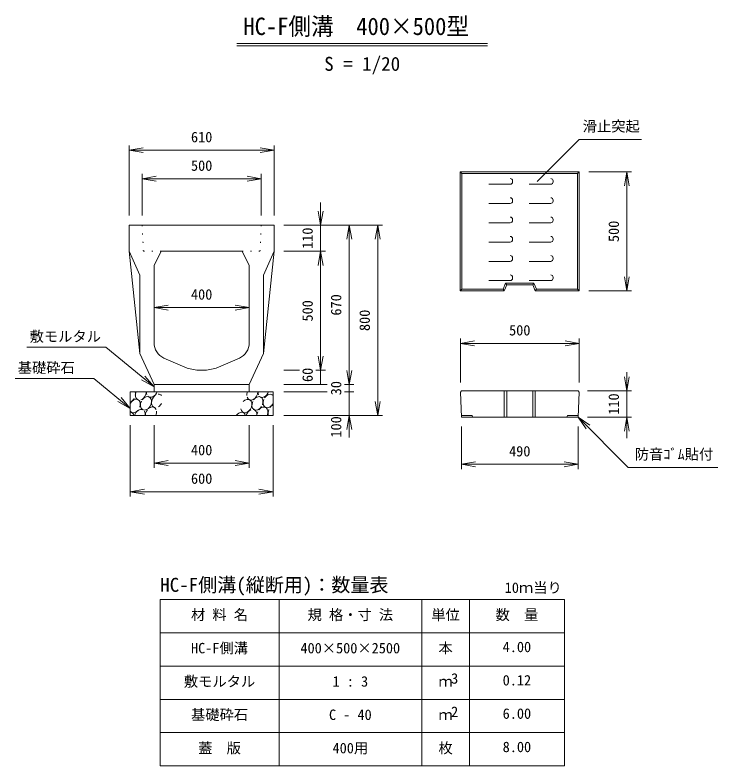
# Model space of a CAD drawing. Units: millimetres, scale not verified. Extents: x 1335 to 18532, y 1277 to 13928.
# Drawn here: x 4621 to 7576, y 1277 to 4432 of the extents above; entities that cross this region are included whole.
import ezdxf
from ezdxf.enums import TextEntityAlignment as Align

# ---------------------------------------------------------------- set-up
doc = ezdxf.new("R2010")
doc.units = ezdxf.units.MM
doc.header["$LTSCALE"] = 20
doc.linetypes.add('DOTTED', pattern=[1.75, 0.25, -1.5])
doc.layers.add('0_2', color=4, linetype='Continuous', lineweight=18)
doc.styles.add('ＭＳ ゴシック-5.0-0.0', font='')
doc.styles.get('ＭＳ ゴシック-5.0-0.0').set_extended_font_data('ＭＳ ゴシック-5.0-0.0')

msp = doc.modelspace()

# ---------------------------------------------------------------- linework, layer by layer
at = {"layer": '0_2'}
for p, q in [((5554.11, 4312.25), (6607.69, 4312.25)), ((5554.11, 4302.25), (6607.69, 4302.25)), ((5100.9, 3589.65), (5100.9, 3884.65)), ((5710.9, 3589.65), (5710.9, 3884.65)), ((6815.91, 3732.58), (6993.02, 3909.68)), ((6993.02, 3909.68), (7254.93, 3909.68)), ((5100.9, 3864.65), (5159.99, 3875.07)), ((5100.9, 3864.65), (5159.99, 3854.24)), ((5100.9, 3864.65), (5710.9, 3864.65)), ((5710.9, 3864.65), (5651.81, 3875.07)), ((5710.9, 3864.65), (5651.81, 3854.24)), ((5155.9, 3589.65), (5155.9, 3764.65)), ((5155.9, 3744.65), (5214.99, 3755.07)), ((5655.9, 3744.65), (5596.81, 3755.07)), ((5655.9, 3589.65), (5655.9, 3764.65)), ((6492.82, 3773.5), (6499.82, 3766.5)), ((6499.82, 3280.5), (6499.82, 3766.5)), ((6499.82, 3766.5), (6985.82, 3766.5)), ((6992.82, 3773.5), (6985.82, 3766.5)), ((6985.82, 3766.5), (6985.82, 3280.5)), ((7032.82, 3773.5), (7212.82, 3773.5)), ((7192.82, 3773.5), (7182.4, 3714.41)), ((7192.82, 3773.5), (7203.24, 3714.41)), ((7192.82, 3273.5), (7192.82, 3773.5)), ((5155.9, 3744.65), (5214.99, 3734.24)), ((5155.9, 3744.65), (5655.9, 3744.65)), ((5655.9, 3744.65), (5596.81, 3734.24)), ((6712.82, 3735.5), (6712.82, 3731.5)), ((6882.82, 3735.5), (6882.82, 3731.5)), ((6612.82, 3721.5), (6702.82, 3721.5)), ((6782.82, 3721.5), (6872.82, 3721.5)), ((5905.9, 3549.65), (5905.9, 3645.31)), ((6612.82, 3640.5), (6702.82, 3640.5)), ((6712.82, 3654.5), (6712.82, 3650.5)), ((6782.82, 3640.5), (6872.82, 3640.5)), ((6882.82, 3654.5), (6882.82, 3650.5)), ((5905.9, 3549.65), (5895.48, 3608.74)), ((5905.9, 3549.65), (5916.32, 3608.74)), ((6712.82, 3573.5), (6712.82, 3569.5)), ((6882.82, 3573.5), (6882.82, 3569.5)), ((5750.9, 3549.65), (6165.9, 3549.65)), ((5905.9, 3549.65), (5905.9, 3439.65)), ((6025.9, 3549.65), (6015.48, 3490.57)), ((6025.9, 3549.65), (6036.32, 3490.57)), ((6025.9, 3549.65), (6025.9, 2879.65)), ((6145.9, 3549.65), (6135.48, 3490.57)), ((6145.9, 3549.65), (6156.32, 3490.57)), ((6145.9, 3549.65), (6145.9, 2749.65)), ((6612.82, 3559.5), (6702.82, 3559.5)), ((6782.82, 3559.5), (6872.82, 3559.5)), ((6612.82, 3478.5), (6702.82, 3478.5)), ((6712.82, 3492.5), (6712.82, 3488.5)), ((6782.82, 3478.5), (6872.82, 3478.5)), ((6882.82, 3492.5), (6882.82, 3488.5)), ((5145.9, 3009.65), (5100.9, 3439.65)), ((5665.9, 3009.65), (5710.9, 3439.65)), ((5750.9, 3439.65), (5925.9, 3439.65)), ((5905.9, 3439.65), (5895.48, 3380.57)), ((5905.9, 3439.65), (5916.32, 3380.57)), ((5905.9, 2939.65), (5905.9, 3439.65)), ((6712.82, 3411.5), (6712.82, 3407.5)), ((6882.82, 3411.5), (6882.82, 3407.5)), ((6612.82, 3397.5), (6702.82, 3397.5)), ((6782.82, 3397.5), (6872.82, 3397.5)), ((6612.82, 3316.5), (6702.82, 3316.5)), ((6712.82, 3330.5), (6712.82, 3326.5)), ((6782.82, 3316.5), (6872.82, 3316.5)), ((6882.82, 3330.5), (6882.82, 3326.5)), ((7192.82, 3273.5), (7182.4, 3332.59)), ((7192.82, 3273.5), (7203.24, 3332.59)), ((6683.08, 3305.5), (6673.08, 3280.5)), ((6802.56, 3305.5), (6683.08, 3305.5)), ((6683.08, 3305.5), (6687.82, 3298.5)), ((6802.56, 3305.5), (6797.82, 3298.5)), ((6812.56, 3280.5), (6802.56, 3305.5)), ((6499.82, 3280.5), (6492.82, 3273.5)), ((6673.08, 3280.5), (6499.82, 3280.5)), ((6673.08, 3280.5), (6677.82, 3273.5)), ((6812.56, 3280.5), (6807.82, 3273.5)), ((6985.82, 3280.5), (6812.56, 3280.5)), ((6985.82, 3280.5), (6992.82, 3273.5)), ((7032.82, 3273.5), (7212.82, 3273.5)), ((5205.9, 3203.4), (5264.99, 3213.82)), ((5205.9, 3203.4), (5264.99, 3192.99)), ((5205.9, 3203.4), (5605.9, 3203.4)), ((5605.9, 3203.4), (5546.81, 3213.82)), ((5605.9, 3203.4), (5546.81, 3192.99)), ((6493.04, 2887.99), (6493.04, 3072.99)), ((6493.04, 3052.99), (6552.13, 3063.41)), ((6992.59, 3052.99), (6933.5, 3063.41)), ((6992.59, 2887.99), (6992.59, 3072.99)), ((5002.85, 3036.66), (4671.37, 3036.66)), ((5205.9, 2869.65), (5002.85, 3036.66)), ((6493.04, 3052.99), (6552.13, 3042.57)), ((6493.04, 3052.99), (6992.59, 3052.99)), ((6992.59, 3052.99), (6933.5, 3042.57)), ((5905.9, 2939.65), (5895.48, 2998.74)), ((5905.9, 2939.65), (5916.32, 2998.74)), ((5750.9, 2939.65), (5816.71, 2939.65)), ((5885.74, 2939.65), (5925.9, 2939.65)), ((5905.9, 2939.65), (5905.9, 2879.65)), ((6025.9, 2879.65), (6015.48, 2938.74)), ((6025.9, 2879.65), (6036.32, 2938.74)), ((4952.85, 2905.54), (4621.37, 2905.54)), ((5105.9, 2779.65), (4952.85, 2905.54)), ((5205.9, 2869.65), (5166.88, 2915.24)), ((7192.82, 2852.99), (7182.4, 2912.08)), ((7192.82, 2852.99), (7192.82, 2932.04)), ((7192.82, 2852.99), (7203.24, 2912.08)), ((5205.9, 2869.65), (5153.65, 2899.14)), ((5750.9, 2879.65), (5933.49, 2879.65)), ((6005.66, 2879.65), (6045.9, 2879.65)), ((6025.9, 2879.65), (6025.9, 2849.65)), ((5750.9, 2849.65), (5933.49, 2849.65)), ((6005.66, 2849.65), (6045.9, 2849.65)), ((6025.9, 2749.65), (6025.9, 2849.65)), ((6677.82, 2852.99), (6677.82, 2742.99)), ((6687.82, 2852.99), (6687.82, 2742.99)), ((6797.82, 2852.99), (6797.82, 2742.99)), ((6807.82, 2852.99), (6807.82, 2742.99)), ((7027.82, 2852.99), (7212.82, 2852.99)), ((7192.82, 2852.99), (7192.82, 2742.99)), ((5105.9, 2779.65), (5053.65, 2809.14)), ((5105.9, 2779.65), (5066.88, 2825.24)), ((6145.9, 2749.65), (6135.48, 2808.74)), ((6145.9, 2749.65), (6156.32, 2808.74)), ((5750.9, 2749.65), (6165.9, 2749.65)), ((6025.9, 2749.65), (6015.48, 2690.57)), ((6025.9, 2749.65), (6025.9, 2656.89)), ((6025.9, 2749.65), (6036.32, 2690.57)), ((6542.82, 2749.99), (6497.45, 2749.99)), ((6542.82, 2749.99), (6544.69, 2742.99)), ((6942.82, 2749.99), (6940.94, 2742.99)), ((6942.82, 2749.99), (6988.19, 2749.99)), ((6987.82, 2742.99), (7036.97, 2708.57)), ((6987.82, 2742.99), (7022.23, 2693.84)), ((6987.82, 2742.99), (7198.84, 2531.96)), ((7027.15, 2742.99), (7212.82, 2742.99)), ((7192.82, 2742.99), (7182.4, 2683.9)), ((7192.82, 2742.99), (7192.82, 2654.75)), ((7192.82, 2742.99), (7203.24, 2683.9)), ((5105.9, 2409.65), (5105.9, 2709.65)), ((5205.9, 2529.65), (5205.9, 2709.65)), ((5605.9, 2529.65), (5605.9, 2709.65)), ((5705.9, 2409.65), (5705.9, 2709.65)), ((6497.82, 2524.65), (6497.82, 2702.99)), ((6987.82, 2524.65), (6987.82, 2702.99)), ((5205.9, 2549.65), (5264.99, 2560.07)), ((5605.9, 2549.65), (5546.81, 2560.07)), ((5205.9, 2549.65), (5264.99, 2539.24)), ((5205.9, 2549.65), (5605.9, 2549.65)), ((5605.9, 2549.65), (5546.81, 2539.24)), ((6497.82, 2544.65), (6556.91, 2555.07)), ((6497.82, 2544.65), (6556.91, 2534.24)), ((6497.82, 2544.65), (6987.82, 2544.65)), ((6987.82, 2544.65), (6928.73, 2555.07)), ((6987.82, 2544.65), (6928.73, 2534.24)), ((7575.88, 2531.96), (7198.84, 2531.96)), ((5105.9, 2429.65), (5164.99, 2440.07)), ((5105.9, 2429.65), (5164.99, 2419.24)), ((5105.9, 2429.65), (5705.9, 2429.65)), ((5705.9, 2429.65), (5646.81, 2440.07)), ((5705.9, 2429.65), (5646.81, 2419.24)), ((6330.9, 1977.28), (6330.9, 1277.28)), ((6530.9, 1977.28), (6530.9, 1277.28)), ((5230.9, 1697.28), (6930.9, 1697.28)), ((5230.9, 1557.28), (6930.9, 1557.28)), ((5230.9, 1417.28), (6930.9, 1417.28))]:
    msp.add_line(p, q, dxfattribs=at)
at = {"layer": '0_2', "color": 2}
for p, q in [((6492.82, 3773.5), (6992.82, 3773.5)), ((6492.82, 3273.5), (6492.82, 3773.5)), ((6992.82, 3273.5), (6992.82, 3773.5)), ((5100.9, 3549.65), (5100.9, 3439.65)), ((5100.9, 3549.65), (5710.9, 3549.65)), ((5710.9, 3549.65), (5710.9, 3439.65)), ((5100.9, 3439.65), (5145.9, 3339.65)), ((5235.9, 3439.65), (5205.9, 3379.65)), ((5235.9, 3439.65), (5575.9, 3439.65)), ((5575.9, 3439.65), (5605.9, 3379.65)), ((5710.9, 3439.65), (5665.9, 3339.65)), ((5205.9, 3055.15), (5205.9, 3379.65)), ((5605.9, 3379.65), (5605.9, 3055.15)), ((5145.9, 3009.65), (5145.9, 3339.65)), ((5665.9, 3009.65), (5665.9, 3339.65)), ((6687.82, 3298.5), (6677.82, 3273.5)), ((6687.82, 3298.5), (6797.82, 3298.5)), ((6797.82, 3298.5), (6807.82, 3273.5)), ((6492.82, 3273.5), (6677.82, 3273.5)), ((6807.82, 3273.5), (6992.82, 3273.5)), ((5145.9, 3009.65), (5205.9, 2879.65)), ((5665.9, 3009.65), (5605.9, 2879.65)), ((5247.48, 2991.18), (5324.7, 2956.88)), ((5564.32, 2991.18), (5487.09, 2956.88)), ((5205.9, 2879.65), (5605.9, 2879.65)), ((5205.9, 2849.65), (5205.9, 2879.65)), ((5605.9, 2849.65), (5605.9, 2879.65)), ((5105.9, 2749.65), (5105.9, 2849.65)), ((5105.9, 2849.65), (5705.9, 2849.65)), ((5705.9, 2749.65), (5705.9, 2849.65)), ((6497.82, 2852.99), (6493.04, 2847.99)), ((6493.04, 2847.99), (6497.82, 2742.99)), ((6497.82, 2852.99), (6987.82, 2852.99)), ((6987.82, 2852.99), (6992.59, 2847.99)), ((6992.59, 2847.99), (6987.82, 2742.99)), ((5105.9, 2749.65), (5705.9, 2749.65)), ((6497.82, 2742.99), (6987.82, 2742.99)), ((5230.9, 1977.28), (5230.9, 1277.28)), ((5230.9, 1977.28), (6930.9, 1977.28)), ((5730.9, 1977.28), (5730.9, 1277.28)), ((6930.9, 1977.28), (6930.9, 1277.28)), ((5230.9, 1837.28), (6930.9, 1837.28)), ((5230.9, 1277.28), (6930.9, 1277.28))]:
    msp.add_line(p, q, dxfattribs=at)
at = {"layer": '0_2', "color": 2, "linetype": 'DOTTED'}
for p, q in [((5155.9, 3549.65), (5160.9, 3439.65)), ((5655.9, 3549.65), (5650.9, 3439.65)), ((5235.9, 3439.65), (5160.9, 3439.65)), ((5575.9, 3439.65), (5650.9, 3439.65))]:
    msp.add_line(p, q, dxfattribs=at)
at = {"layer": '0_2', "color": 9}
for p, q in [((6497.82, 2742.99), (6497.45, 2749.99)), ((6497.45, 2749.99), (6542.82, 2749.99)), ((6542.82, 2749.99), (6544.69, 2742.99)), ((6942.82, 2749.99), (6940.94, 2742.99)), ((6988.19, 2749.99), (6942.82, 2749.99)), ((6987.82, 2742.99), (6988.19, 2749.99)), ((6544.69, 2742.99), (6497.82, 2742.99)), ((6940.94, 2742.99), (6987.82, 2742.99))]:
    msp.add_line(p, q, dxfattribs=at)
at = {"layer": '0_2'}
for centre, start, end in [((6702.82, 3735.5), 0, 90), ((6702.82, 3731.5), 270, 0), ((6872.82, 3735.5), 0, 90), ((6872.82, 3731.5), 270, 0), ((6702.82, 3654.5), 0, 90), ((6872.82, 3654.5), 0, 90), ((6702.82, 3650.5), 270, 0), ((6872.82, 3650.5), 270, 0), ((6702.82, 3573.5), 0, 90), ((6702.82, 3569.5), 270, 0), ((6872.82, 3573.5), 0, 90), ((6872.82, 3569.5), 270, 0), ((6702.82, 3492.5), 0, 90), ((6872.82, 3492.5), 0, 90), ((6702.82, 3488.5), 270, 0), ((6872.82, 3488.5), 270, 0), ((6702.82, 3411.5), 0, 90), ((6872.82, 3411.5), 0, 90), ((6702.82, 3407.5), 270, 0), ((6872.82, 3407.5), 270, 0), ((6702.82, 3330.5), 0, 90), ((6702.82, 3326.5), 270, 0), ((6872.82, 3330.5), 0, 90), ((6872.82, 3326.5), 270, 0)]:
    msp.add_arc(centre, 10, start, end, dxfattribs=at)
at = {"layer": '0_2', "color": 2}
for centre, radius, start, end in [((5275.9, 3055.15), 70, 180, 246.04774), ((5535.9, 3055.15), 70, 293.95226, 0), ((5405.9, 3139.65), 200, 246.04774, 293.95226)]:
    msp.add_arc(centre, radius, start, end, dxfattribs=at)
at = {"layer": '0_2'}
for centre, start_param, end_param in [((5150.29, 2843.45), 1.6822672, 3.0041978), ((5103.84, 2832.71), 5.1474802, 5.7147216), ((5150.29, 2843.45), 3.7709083, 5.2928579), ((5197.36, 2854.66), 2.0795248, 2.547628), ((5197.36, 2854.66), 2.9199025, 4.8956003), ((5218.74, 2811.19), 6.0011175, 6.7364116), ((5619.14, 2843.05), 1.6822672, 2.2705704), ((5619.14, 2843.05), 2.5502995, 5.2928579), ((5666.21, 2854.26), 2.0795248, 2.5744435), ((5666.21, 2854.26), 2.9579169, 4.8956003), ((5687.59, 2810.79), 6.0011175, 7.7378401), ((5103.84, 2832.71), 3.8493841, 4.6902001), ((5124.72, 2789.8), 4.8928581, 7.840068), ((5171.51, 2801.02), 1.5802698, 7.6313716), ((5218.74, 2811.19), 1.0316857, 3.395071), ((5593.57, 2789.4), 2.320676, 7.4860293), ((5640.36, 2800.62), 1.6079237, 4.5711327), ((5640.36, 2800.62), 4.8597842, 7.6713492), ((5687.59, 2810.79), 1.6954897, 4.6625812), ((5145.57, 2747.22), 0.0324618, 1.8168834), ((5192.51, 2757.41), 5.7286705, 7.256989), ((5218.74, 2811.19), 4.0306578, 4.6625812), ((5661.36, 2757.01), 4.7966503, 7.602652), ((5708.44, 2768.22), 0.7283933, 1.3802926), ((5124.72, 2789.8), 2.8236307, 4.347989), ((5098.49, 2736.01), 5.5751573, 6.5743529), ((5145.57, 2747.22), 5.1582417, 5.8599737), ((5192.51, 2757.41), 1.3150626, 2.1784748), ((5192.51, 2757.41), 4.7966503, 5.462491), ((5567.34, 2735.61), 5.5751573, 7.6831531), ((5614.42, 2746.82), 0.7069732, 1.8168834), ((5614.42, 2746.82), 5.1582417, 6.5669059), ((5661.36, 2757.01), 1.6215093, 2.1784748), ((5708.44, 2768.22), 1.6544758, 2.6284553)]:
    msp.add_ellipse(centre, major_axis=(13.56, 26.74), ratio=0.710984, start_param=start_param, end_param=end_param, dxfattribs=at)

# ---------------------------------------------------------------- texts
at = {"layer": '0_2', "color": 7, "style": 'ＭＳ ゴシック-5.0-0.0', "width": 0.95}
msp.add_text('HC-F側溝\u3000400×500型 ', height=73.31, dxfattribs=at).set_placement((5580.96, 4326.32), align=Align.BOTTOM_LEFT)
at = {"layer": '0_2', "color": 7, "style": 'ＭＳ ゴシック-5.0-0.0'}
for s, height, p in [('S = 1/20', 58.65, (5920.96, 4180.32)), ('滑止突起', 43.99, (7007.23, 3929.81)), ('610', 43.99, (5360.9, 3884.65)), ('500', 43.99, (5360.9, 3764.65)), ('400', 43.99, (5360.9, 3223.4)), ('500', 43.99, (6697.86, 3072.97)), ('敷モルタル', 43.99, (4682.68, 3046.69)), ('基礎砕石', 43.99, (4632.68, 2915.57)), ('400', 43.99, (5360.9, 2569.65)), ('490', 43.99, (6697.86, 2564.64)), ('防音ｺﾞﾑ貼付', 43.99, (7225.88, 2551.96)), ('600', 43.99, (5360.9, 2449.65)), ('HC-F側溝(縦断用)：数量表', 58.65, (5231.57, 1991.38)), ('10ｍ当り', 43.99, (6679.54, 1991.33)), ('材 料 名', 43.99, (5360.95, 1877.35)), ('規 格・寸 法', 43.99, (5850.95, 1877.35)), ('単位', 43.99, (6370.95, 1877.35)), ('数\u3000量', 43.99, (6640.95, 1877.35)), ('HC-F側溝', 43.99, (5360.99, 1737.36)), ('本', 43.99, (6400.95, 1737.34)), ('4.00', 43.99, (6670.9, 1742.36)), ('400×500×2500', 43.99, (5820.99, 1737.36)), ('敷モルタル', 43.99, (5330.95, 1597.39)), ('1 : 3', 43.99, (5955.95, 1597.39)), ('ｍ', 43.99, (6400.95, 1597.34)), ('3', 43.99, (6454.27, 1609.85)), ('0.12', 43.99, (6670.9, 1602.36)), ('基礎砕石', 43.99, (5360.95, 1457.39)), ('C - 40', 43.99, (5940.95, 1457.39)), ('2', 43.99, (6454.27, 1469.85)), ('6.00', 43.99, (6670.9, 1462.36)), ('ｍ', 43.99, (6400.95, 1457.34)), ('蓋\u3000版', 43.99, (5390.95, 1317.35)), ('400用', 43.99, (5955.95, 1317.35)), ('枚', 43.99, (6400.95, 1317.32)), ('8.00', 43.99, (6670.9, 1322.33))]:
    msp.add_text(s, height=height, dxfattribs=at).set_placement(p, align=Align.BOTTOM_LEFT)
for s, p in [('110', (5885.9, 3449.65)), ('500', (7172.82, 3478.51)), ('670', (6005.9, 3169.65)), ('500', (5885.9, 3144.65)), ('800', (6125.9, 3104.65)), ('60', (5885.9, 2890.46)), ('30', (6005.9, 2834.65)), ('110', (7172.86, 2752.97)), ('100', (6005.9, 2656.89))]:
    msp.add_text(s, height=43.99, rotation=90, dxfattribs=at).set_placement(p, align=Align.BOTTOM_LEFT)

doc.saveas('drawing.dxf')
